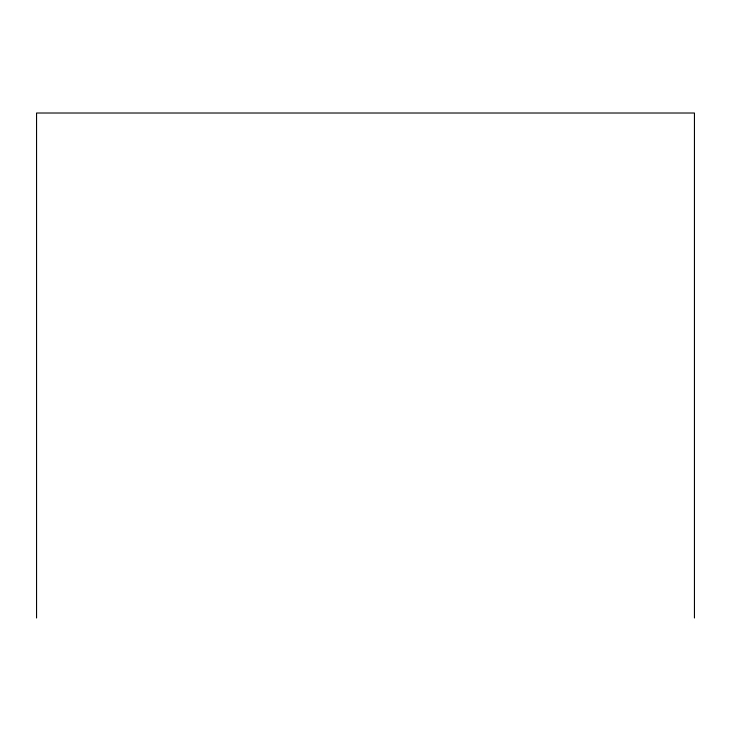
<?xml version="1.0" encoding="UTF-8"?>
<svg xmlns="http://www.w3.org/2000/svg" width="731" height="731" viewBox="0 0 731 731"><rect width="100%" height="100%" fill="white"/><g stroke="black" fill="none" stroke-linecap="round" stroke-linejoin="round"><path stroke-width="1.1" d="M694.45 617.987L694.45 113.013L36.55 113.013L36.55 617.987"/></g></svg>
